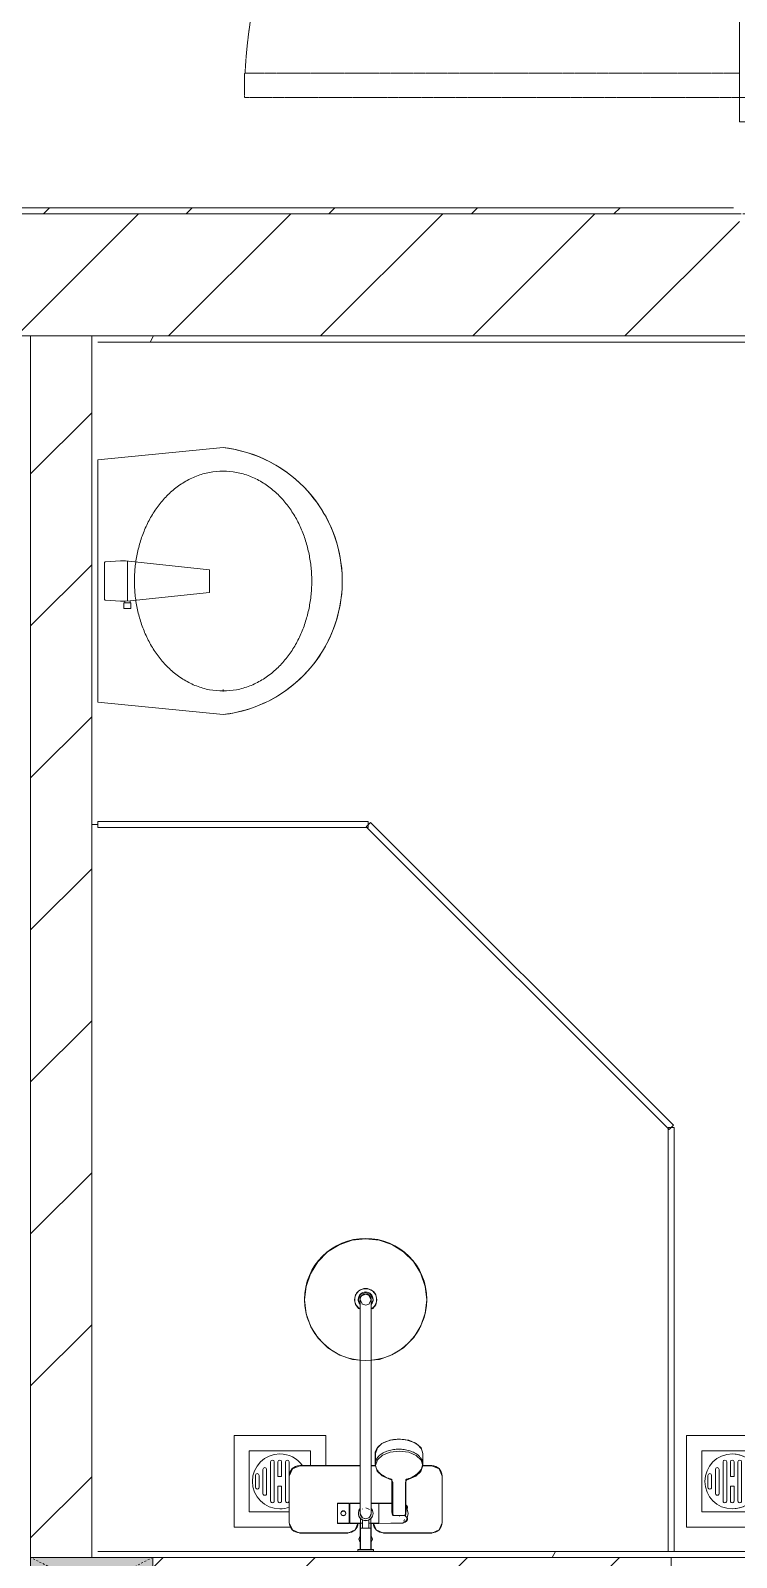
# Model space of a CAD drawing. Header units: millimetres. Extents: x -24439 to 198341, y -52871 to 149926.
# Drawn here: x 103053 to 104208, y 31337 to 33837 of the extents above; entities that cross this region are included whole.
import ezdxf

# ---------------------------------------------------------------- set-up
doc = ezdxf.new("R2010")
doc.units = ezdxf.units.MM
for name, pattern in [('Dash', [6, 3, -3]), ('Grid Line', [22.225, 12.7, -3.175, 3.175, -3.175]), ('NET VAN', [1.06, 0.53, -0.53])]:
    doc.linetypes.add(name, pattern=pattern)
for name, color, linetype, lineweight in [('0-1', 7, 'Continuous', 5), ('A-DETL-GENF-2', 9, 'NET VAN', 9), ('A-DOOR', 31, 'Continuous', 9), ('A-DOOR-FRAM', 31, 'Continuous', 9), ('A-FLOR-1', 9, 'Continuous', 9), ('A-GLAZ-CURT-1', 9, 'Continuous', 9), ('A-WALL', 113, 'Continuous', 9), ('A-WALL-1', 253, 'Continuous', 18), ('A-WALL-3', 113, 'Continuous', 18), ('A-WALL-PATT-1', 10, 'Continuous', 9), ('A-WALL-PATT-2', 9, 'Continuous', 9), ('A-WALL-PATT-3', 111, 'Continuous', 9), ('I-WALL-1', 253, 'Continuous', 18), ('I-WALL-3', 2, 'Continuous', 18), ('M-EQPM-1', 9, 'Continuous', 9), ('P-SANR-FIXT', 6, 'Continuous', 9), ('P-SANR-FIXT-1', 9, 'Continuous', 9), ('P-SANR-FIXT-2', 221, 'Continuous', 9), ('S-COLS-2', 253, 'Continuous', 18), ('S-COLS-3', 9, 'Continuous', 9), ('S-COLS-HDLN-1', 9, 'Dash', 9), ('S-GRID-1', 1, 'Grid Line', 9)]:
    doc.layers.add(name, color=color, linetype=linetype, lineweight=lineweight)
pattern_1 = [(45, (0, 0), (-124.4508, 124.4508), [])]
pattern_2 = [(45, (0, 0), (-116.67262, 116.67262), [])]
pattern_3 = [(0, (0, 0), (894.08, 223.52), [73.762, -596.798, 73.762, -596.798, -3576.32]), (0, (0, 0), (894.08, 223.52), [-1341.12, 73.762, -1267.358, 73.762, -596.798, -1564.64]), (0, (0, 0), (894.08, 223.52), [-3352.8, 73.762, -373.278, 73.762, -1043.838]), (120, (335.28, 111.76), (-640.614, 662.536), [73.762, -596.798, 73.762, -4173.118]), (120, (335.28, 111.76), (-640.614, 662.536), [-744.322, -596.798, 73.762, -1267.358, -2235.2]), (120, (335.28, 111.76), (-640.614, 662.536), [-2682.24, 73.762, -596.798, 73.762, -1490.878]), (120, (335.28, 111.76), (-640.614, 662.536), [-3426.562, -373.278, 73.762, -1043.838]), (240, (447.04, 558.8), (-253.466, -886.056), [73.762, -596.798, 73.762, -4173.118]), (240, (447.04, 558.8), (-253.466, -886.056), [-744.322, -596.798, 73.762, -1267.358, -2235.2]), (240, (447.04, 558.8), (-253.466, -886.056), [-2682.24, 73.762, -596.798, 73.762, -1490.878]), (240, (447.04, 558.8), (-253.466, -886.056), [-3426.562, -373.278, 73.762, -1043.838])]

# ---------------------------------------------------------------- blocks, each defined once
blk = doc.blocks.new('bonruatreo - Chậu rửa-401074-TKCS_MB ĐỊNH VỊ CAO ĐỘ THIẾT KẾ')
at = {"layer": 'P-SANR-FIXT-1'}
for p, q in [((198.4, 0), (-198.4, 0)), ((165, 0), (-165, 0)), ((218.6, -205), (198.4, 0)), ((-198.4, 0), (-218.6, -205)), ((-180.6, -205), (-177.8, -205))]:
    blk.add_line(p, q, dxfattribs=at)
at = {"layer": 'P-SANR-FIXT-1', "flags": 128}
blk.add_lwpolyline([(218.6, -205), (217.4, -213.7), (215.9, -222.4), (214, -231), (211.8, -239.5), (209.3, -247.9), (206.4, -256.2), (203.2, -264.4), (199.6, -272.5), (195.8, -280.4), (191.6, -288.1), (187.1, -295.7), (182.3, -303.1), (177.3, -310.3), (171.9, -317.3), (166.3, -324.1), (160.4, -330.6), (154.2, -336.9), (147.8, -342.9), (141.2, -348.7), (134.3, -354.2), (127.3, -359.4), (120, -364.4), (112.5, -369), (104.9, -373.4), (97.1, -377.4), (89.1, -381.2), (81, -384.6), (72.7, -387.6), (64.4, -390.4), (55.9, -392.8), (47.3, -394.8), (38.7, -396.6), (30, -397.9), (21.3, -399), (12.5, -399.6), (3.7, -400), (-5.1, -399.9), (-13.9, -399.6), (-22.6, -398.8), (-31.4, -397.8), (-40.1, -396.3), (-48.7, -394.5), (-57.2, -392.4), (-65.7, -390), (-74, -387.2), (-82.2, -384.1), (-90.3, -380.6), (-98.3, -376.8), (-106.1, -372.7), (-113.7, -368.3), (-121.1, -363.6), (-128.4, -358.7), (-135.4, -353.4), (-142.2, -347.8), (-148.8, -342), (-155.2, -335.9), (-161.3, -329.6), (-167.2, -323), (-172.8, -316.2), (-178.1, -309.2), (-183.1, -302), (-187.8, -294.6), (-192.2, -287), (-196.4, -279.2), (-200.2, -271.3), (-203.7, -263.2), (-206.8, -255), (-209.7, -246.6), (-212.2, -238.2), (-214.3, -229.7), (-216.1, -221.1), (-217.6, -212.4), (-218.6, -205)], dxfattribs=at)
at = {"layer": 'P-SANR-FIXT-1'}
blk.add_arc((0, -180), 220, 186.525, 353.475, dxfattribs=at)
for points in [[(-180, -205), (-180, -197.6), (-178.6, -182.7), (-172.4, -161.2), (-162.5, -141.1), (-149.4, -123), (-133.8, -107), (-116.1, -93.4), (-96.9, -82.1), (-76.5, -73.2), (-55.2, -66.5), (-33.3, -62.1), (-11.2, -59.9), (11.1, -59.9), (33.3, -62.1), (55.2, -66.5), (76.5, -73.2), (96.9, -82.1), (116.1, -93.4), (133.8, -107.1), (149.5, -123), (162.5, -141.2), (172.4, -161.2), (178.6, -182.7), (180, -197.6), (180, -205)], [(180, -205), (180, -212.4), (178.6, -227.3), (172.4, -248.8), (162.5, -268.8), (149.5, -287), (133.8, -302.9), (116.1, -316.6), (96.9, -327.9), (76.5, -336.8), (55.2, -343.5), (33.3, -347.9), (11.1, -350.1), (-11.2, -350.1), (-33.3, -347.9), (-55.2, -343.5), (-76.5, -336.8), (-96.9, -327.9), (-116.1, -316.6), (-133.8, -303), (-149.4, -287), (-162.5, -268.9), (-172.4, -248.8), (-178.6, -227.3), (-180, -212.4), (-180, -205)]]:
    blk.add_open_spline(points, degree=3, dxfattribs=at)
at = {"layer": 'P-SANR-FIXT-2'}
for p, q in [((-33, -37.3), (-31.4, -12.2)), ((-30.2, -11), (30.2, -11)), ((31.4, -12.2), (33, -37.3)), ((-44.7, -42.8), (-35.6, -42.8)), ((-44.7, -54.2), (-44.7, -42.8)), ((-35.6, -42.8), (-35.6, -44.2)), ((-35.6, -44.2), (-33.1, -44.2)), ((-35.6, -44.2), (-35.6, -52.9)), ((-32.2, -52.9), (-33.1, -44.2)), ((32.7, -48.5), (-32.7, -48.5)), ((33, -45.4), (18.5, -182.5)), ((-35.6, -54.2), (-44.7, -54.2)), ((-35.6, -52.9), (-35.6, -54.2)), ((-32.2, -52.9), (-35.6, -52.9)), ((-18.5, -182.5), (-32.2, -52.9)), ((18.5, -182.5), (-18.5, -182.5))]:
    blk.add_line(p, q, dxfattribs=at)
for centre, radius, start, end in [((-30.1, -12.3), 1.3, 91.2278, 176.4003), ((30.1, -12.3), 1.3, 3.5997, 88.7722), ((5.5, -41.4), 38.7, 173.966, 184.1457), ((-5.5, -41.4), 38.7, 353.966, 6.034)]:
    blk.add_arc(centre, radius, start, end, dxfattribs=at)
blk = doc.blocks.new('93925000_0001 - 93925000_top_dwg_93925000_T-348115-TKCS_MB ĐỊNH VỊ CAO ĐỘ THIẾT KẾ')
at = {"layer": 'P-SANR-FIXT'}
for p, q in [((-125, -47.4), (-125, -123.4)), ((-29.3, -30.4), (-108, -30.4)), ((-46.3, -78.4), (-46.3, -46.7)), ((-27.2, -47.1), (-26.1, -47.1)), ((21.5, -45.9), (60.6, -46.7)), ((29.3, -30.4), (108, -30.4)), ((125, -47.4), (125, -123.4)), ((-9, -412.5), (-9, -62.5)), ((9, -62.5), (9, -412.5)), ((43, -64.7), (43, -117.7)), ((65.8, -117.7), (65.8, -64.7)), ((-27.2, -77.9), (-26.1, -77.9)), ((43, -78.7), (21.5, -79.2)), ((42.7, -117.9), (42.7, -117.9)), ((43.2, -117.6), (43.2, -117.5)), ((65.6, -117.5), (65.6, -117.6)), ((66.1, -117.9), (66.1, -117.9)), ((-108, -140.4), (-9, -140.4)), ((9, -140.4), (16.1, -140.4)), ((15.4, -159.1), (15.8, -143.3)), ((108, -140.4), (92.7, -140.4)), ((93, -143.3), (93.4, -159.1))]:
    blk.add_line(p, q, dxfattribs=at)
at = {"layer": 'P-SANR-FIXT', "flags": 128}
for points in [[(-45.8, -46.1), (-27.2, -46.1), (-27.2, -78.9), (-45.8, -78.9)], [(-26.1, -46), (-26.1, -78.9), (-9, -79)], [(21.5, -47.4), (21.5, -79.1), (9, -79)]]:
    blk.add_lwpolyline(points, dxfattribs=at)
at = {"layer": 'P-SANR-FIXT'}
for centre, radius in [((-36.5, -62.5), 3.95), ((0, -412.5), 100)]:
    blk.add_circle(centre, radius, dxfattribs=at)
for centre, radius, start, end in [((-108, -47.4), 17, 90, 180), ((-45.8, -46.6), 0.5, 90, 180), ((-29.3, -47.4), 17, 4.7626, 90), ((29.3, -47.4), 17, 90, 175.2374), ((59.7, -57.1), 10.5, 38.6491, 85.492), ((108, -47.4), 17, 360, 90), ((0, -62.5), 12, 318.5904, 221.4096), ((0, -62.5), 9, 90, 180.0008), ((0, -62.5), 9, 360, 90), ((45.7, -61.8), 2.59, 155.1929, 175.7071), ((45.9, -61.8), 2.75, 130.8294, 155.1929), ((46.1, -62.1), 3.08, 110.5459, 130.8294), ((54.4, -334.8), 275.9, 88.2683, 91.7343), ((-11.1, -67.1), 76.9, 1.7693, 4.1075), ((65.2, -72.4), 3.46, 323.2522, 79.3541), ((-45.8, -78.4), 0.5, 180, 270), ((-108, -123.4), 17, 180, 270), ((47.7, -153.8), 35.5, 125.4414, 130.0144), ((49.9, -156.8), 39.2, 121.1773, 125.4365), ((50.6, -157.9), 40.5, 119.697, 121.1761), ((51, -158.7), 41.5, 117.0276, 119.7085), ((52.2, -161.1), 44.1, 113.3199, 117.0258), ((51.7, -159.9), 42.8, 109.7779, 113.2977), ((52.5, -162.2), 45.2, 106.1472, 109.7766), ((53.2, -164.5), 47.7, 103.9355, 106.1665), ((39.1, -108.2), 10.4, 284.3956, 285.5116), ((40.8, -114.2), 4.19, 285.5116, 289.9665), ((40.2, -112.5), 6, 289.9665, 292.7061), ((41.4, -115.3), 2.96, 292.7061, 296.5405), ((41.3, -115.1), 3.16, 296.9591, 300.8286), ((41.8, -115.8), 2.26, 300.8286, 305.287), ((42.1, -116.4), 1.64, 305.287, 309.9326), ((42.6, -116.9), 0.906, 309.9326, 315.24), ((66.5, -116.6), 1.39, 229.6335, 235.1234), ((66.3, -116.8), 1.08, 225.1702, 229.6335), ((67.3, -115.4), 2.79, 235.1234, 238.7439), ((67.2, -115.6), 2.6, 238.7439, 243.4573), ((67.8, -114.4), 3.89, 243.9189, 246.8313), ((68.1, -113.8), 4.52, 246.843, 250.4792), ((68.3, -113.2), 5.24, 250.478, 254.0406), ((68.5, -112.7), 5.75, 254.0357, 256.0561), ((55.4, -165.2), 48.4, 73.8659, 76.0481), ((56.2, -162.4), 45.5, 70.241, 73.86), ((57.4, -159.2), 42.1, 66.6693, 70.2637), ((56.5, -161.3), 44.3, 62.9815, 66.6728), ((58, -158.4), 41.1, 60.2783, 62.9855), ((57.7, -158.9), 41.7, 58.8444, 60.2824), ((59.2, -156.4), 38.7, 54.5377, 58.8482), ((60.9, -154), 35.8, 50.0034, 54.5405), ((108, -123.4), 17, 270, 360), ((32.6, -143.6), 16.9, 172.414, 179.1297), ((33.7, -143.7), 17.9, 164.9525, 172.4168), ((35.2, -144.2), 19.5, 157.9614, 164.9563), ((37.1, -144.9), 21.6, 151.4775, 157.9654), ((39.3, -146.1), 24, 145.4892, 151.4815), ((41.5, -147.6), 26.8, 139.9517, 145.4927), ((43.6, -149.4), 29.5, 134.7867, 139.9744), ((46.2, -152), 33.2, 130.0223, 134.7808), ((62.8, -151.7), 32.8, 45.1921, 50.0042), ((65, -149.6), 29.8, 40.0487, 45.1896), ((87.6, -128.4), 1.5, 180, 187.5386), ((87.6, -128.4), 1.5, 258.6057, 270), ((67.2, -147.7), 26.8, 34.5125, 40.0422), ((69.4, -146.2), 24.2, 28.5363, 34.4919), ((73.8, -143.9), 19.2, 21.6374, 28.9183), ((71.2, -145), 22.1, 15.4436, 21.6374), ((76.8, -143.4), 16.2, 7.1859, 15.4436), ((73.9, -143.8), 19.1, 1.2699, 7.1859), ((32.7, -159), 17.3, 181.3198, 222.2619), ((76, -159), 17.4, 317.3098, 358.6393), ((54.2, -123), 60.6, 259.1395, 270.1494), ((54.2, -119.5), 64.1, 270.1494, 280.3637), ((0, -412.5), 18, 120.2491, 59.7509), ((0, -412.5), 12.2, 137.7946, 42.2054), ((0, -412.5), 9, 180, 0)]:
    blk.add_arc(centre, radius, start, end, dxfattribs=at)
for points, degree in [([(-12.9, 0), (-12.9, -1.5), (-12.9, -3)], 2), ([(12.9, 0), (0, 0), (-12.8, 0)], 2), ([(12.8, 0), (12.9, 0), (12.9, 0)], 2), ([(12.9, 0), (12.9, -1.5), (12.9, -3)], 2), ([(-12.9, -3), (0, -3), (12.8, -3)], 2), ([(-12.8, -3), (-12.9, -3), (-12.9, -3)], 2), ([(-8.5, -3.8), (-8.5, -20.9), (-8.5, -38)], 2), ([(8.5, -3.8), (8.5, -20.9), (8.5, -38)], 2), ([(-5, -46), (-15.5, -46), (-26.1, -46)], 2), ([(-8.5, -38), (0, -38), (8.5, -38)], 2), ([(-5, -38), (-5, -44.8), (-5, -51.6)], 2), ([(5, -38), (5, -44.8), (5, -51.6)], 2), ([(5, -46), (13.3, -46), (21.5, -46)], 2), ([(43.2, -61.6), (43.1, -62.2), (43.3, -62.8), (43, -63.5), (43, -64.1), (43, -64.7)], 5), ([(46.1, -59), (45.8, -59), (45.6, -59), (45.4, -59.1), (45.2, -59.1), (45, -59.2)], 5), ([(65.6, -61.6), (65.6, -60.8), (65.5, -60), (64.3, -59), (63.5, -59), (62.7, -59)], 5), ([(42.8, -182.5), (33, -180.6), (24.7, -176.4), (19.9, -170.7)], 3), ([(88.8, -170.8), (83.9, -176.5), (75.6, -180.7), (65.8, -182.5)], 3)]:
    blk.add_open_spline(points, degree=degree, dxfattribs=at)
for points, weights in [([(-9.3, -3), (-8.5, -3), (-8.5, -3.8)], [1, 0.707106775639, 1]), ([(9.3, -3), (8.5, -3), (8.5, -3.8)], [1, 0.707106765177, 1]), ([(21.5, -45.9), (21.5, -45.7), (21.5, -47.4)], [0.874147445041, 0.908470869121, 1]), ([(67.9, -74.4), (66.9, -75.7), (65.8, -76.4)], [1, 0.991614392871, 1]), ([(54.4, -167.3), (15.8, -167.3), (15.8, -143.6)], [1, 0.707106781187, 1]), ([(93, -143.6), (93, -167.3), (54.4, -167.3)], [1, 0.707106781187, 1])]:
    blk.add_rational_spline(points, weights, degree=2, dxfattribs=at)
blk.add_open_spline([(68, -50.6), (68.4, -51.1), (68.6, -51.7), (68.7, -53.5), (68.2, -54.7), (66.1, -57), (64.6, -58.1), (62.7, -59)], degree=3, knots=[0.3623591, 0.3623591, 0.3623591, 0.3623591, 0.4991435, 0.4991435, 0.7494159, 0.7494159, 0.9564651, 0.9564651, 0.9564651, 0.9564651], dxfattribs=at)
blk = doc.blocks.new('93925000_0001 - 93925000_top_dwg-348114-TKCS_MB ĐỊNH VỊ CAO ĐỘ THIẾT KẾ')
blk.add_blockref('93925000_0001 - 93925000_top_dwg_93925000_T-348115-TKCS_MB ĐỊNH VỊ CAO ĐỘ THIẾT KẾ', (0, 0))
blk = doc.blocks.new('93925000_0001 - 93925000_3D_low_dwg-V31-TKCS_MB ĐỊNH VỊ CAO ĐỘ THIẾT KẾ')
at = {"layer": 'P-SANR-FIXT'}
for p, q in [((-13, 0.4), (-12.1, 0.4)), ((-13, 0.4), (-11.6, 0.4)), ((-13, 0.4), (-12.1, 0.4)), ((-13, 0.4), (-11.6, 0.4)), ((-13, -2.4), (-13, 0.4)), ((-13, -2.4), (-13, 0.4)), ((-12.1, 0.4), (-9.1, 0.4)), ((-12.1, 0.4), (-9.1, 0.4)), ((-8, 0.4), (-11.6, 0.4)), ((-8, 0.4), (-11.6, 0.4)), ((-9.1, 0.4), (-5, 0.4)), ((-9.1, 0.4), (-5, 0.4)), ((-2.7, 0.4), (-8, 0.4)), ((-2.7, 0.4), (-8, 0.4)), ((-5, 0.4), (0, 0.4)), ((-5, 0.4), (0, 0.4)), ((2.9, 0.4), (-2.7, 0.4)), ((2.9, 0.4), (-2.7, 0.4)), ((0, 0.4), (5.1, 0.4)), ((0, 0.4), (5.1, 0.4)), ((8.2, 0.4), (2.9, 0.4)), ((8.2, 0.4), (2.9, 0.4)), ((5.1, 0.4), (9, 0.4)), ((5.1, 0.4), (9, 0.4)), ((11.6, 0.4), (8.2, 0.4)), ((11.6, 0.4), (8.2, 0.4)), ((9, 0.4), (12, 0.4)), ((9, 0.4), (12, 0.4)), ((13, 0.4), (11.6, 0.4)), ((13, 0.4), (11.6, 0.4)), ((12, 0.4), (13, 0.4)), ((12, 0.4), (13, 0.4)), ((13, -2.4), (13, 0.4)), ((13, -2.4), (13, 0.4)), ((-12.1, -2.4), (-13, -2.4)), ((-13, -2.4), (-11.6, -2.4)), ((-12.1, -2.4), (-13, -2.4)), ((-13, -2.4), (-11.6, -2.4)), ((-9.1, -2.4), (-12.1, -2.4)), ((-9.1, -2.4), (-12.1, -2.4)), ((-11.6, -2.4), (-8.5, -2.4)), ((-11.6, -2.4), (-8.9, -2.4)), ((-11.1, -20.1), (-8.9, -14.6)), ((-8.9, -25.2), (-11.1, -20.1)), ((-5, -2.4), (-9.1, -2.4)), ((-8.9, -45.6), (-8.9, -2.4)), ((-6.1, -2.4), (-8.5, -2.4)), ((-8.5, -53.6), (-8.5, -2.4)), ((-0.3, -2.4), (-6.1, -2.4)), ((0, -2.4), (-5, -2.4)), ((-0.3, -2.4), (6.1, -2.4)), ((5.1, -2.4), (0, -2.4)), ((5.1, -2.4), (9, -2.4)), ((6.1, -2.4), (8.5, -2.4)), ((11.6, -2.4), (8.5, -2.4)), ((8.5, -2.4), (8.5, -53.6)), ((8.9, -2.4), (8.9, -45.6)), ((11.6, -2.4), (8.9, -2.4)), ((11.1, -20.1), (8.9, -15)), ((8.9, -25.6), (11.1, -20.1)), ((9, -2.4), (12, -2.4)), ((9, -2.4), (12, -2.4)), ((13, -2.4), (11.6, -2.4)), ((13, -2.4), (11.6, -2.4)), ((12, -2.4), (13, -2.4)), ((12, -2.4), (13, -2.4)), ((-125, -47), (-120, -35)), ((-120, -35), (-125, -47)), ((-125, -123), (-125, -47)), ((-125, -47), (-125, -123)), ((-120, -35), (-108, -30)), ((-108, -30), (-120, -35)), ((-108, -30), (-29.2, -30)), ((-29.2, -30), (-108, -30)), ((-46.3, -45.7), (-27.2, -45.6)), ((-46.3, -46.9), (-46.3, -45.7)), ((-46.3, -45.7), (-46.3, -46.9)), ((-46.3, -50.5), (-46.3, -46.9)), ((-29.2, -30), (-17.2, -35)), ((-17.2, -35), (-29.2, -30)), ((-27.2, -46.8), (-27.2, -45.6)), ((-27.2, -45.6), (-27.2, -46.8)), ((-27.2, -46.8), (-27.2, -50.4)), ((-26.1, -46.8), (-26.1, -45.6)), ((-8.5, -45.6), (-26.1, -45.6)), ((-26.1, -46.8), (-26.1, -50.4)), ((-17.2, -35), (-12.8, -45.6)), ((-12.8, -45.6), (-17.2, -35)), ((21.5, -45.6), (8.5, -45.6)), ((17.2, -35), (12.8, -45.6)), ((12.8, -45.6), (17.2, -35)), ((17.2, -35), (29.2, -30)), ((17.2, -35), (29.2, -30)), ((21.5, -45.6), (60.6, -46.1)), ((21.5, -46.8), (21.5, -45.6)), ((21.5, -46.8), (21.5, -50.4)), ((29.2, -30), (108, -30)), ((108, -30), (29.2, -30)), ((60.6, -46.1), (66.7, -50.3)), ((63.6, -52.3), (62.2, -49.2)), ((108, -30), (120, -35)), ((120, -35), (108, -30)), ((120, -35), (125, -47)), ((125, -47), (120, -35)), ((125, -47), (125, -123)), ((125, -123), (125, -47)), ((-46.3, -50.5), (-46.3, -56.1)), ((-46.3, -56.1), (-46.3, -62.1)), ((-46.3, -68.1), (-46.3, -62.1)), ((-46.3, -73.7), (-46.3, -68.1)), ((-46.3, -77.3), (-46.3, -73.7)), ((-40.5, -62.1), (-39.4, -59.4)), ((-40.5, -62.1), (-39.3, -64.9)), ((-36.6, -58.1), (-39.4, -59.4)), ((-36.5, -66.1), (-39.3, -64.9)), ((-36.6, -58.1), (-33.6, -59.3)), ((-33.6, -64.8), (-36.5, -66.1)), ((-33.6, -59.3), (-32.5, -62.1)), ((-33.6, -64.8), (-32.5, -62.1)), ((-27.2, -56), (-27.2, -50.4)), ((-27.2, -62.1), (-27.2, -56)), ((-27.2, -68.2), (-27.2, -62.1)), ((-27.2, -73.8), (-27.2, -68.2)), ((-27.2, -77.4), (-27.2, -73.8)), ((-26.1, -56), (-26.1, -50.4)), ((-26.1, -62.1), (-26.1, -56)), ((-26.1, -68.2), (-26.1, -62.1)), ((-26.1, -73.8), (-26.1, -68.2)), ((-26.1, -77.4), (-26.1, -73.8)), ((-11.1, -57.5), (-12, -62.1)), ((-11.2, -57.7), (-12, -62.1)), ((-12, -62.1), (-11.2, -66.5)), ((-12, -62.1), (-11.2, -66.5)), ((-8.5, -53.6), (-11.2, -57.7)), ((-8.5, -53.6), (-11.2, -57.7)), ((-11.1, -57.5), (-11.2, -57.7)), ((-11.1, -66.7), (-11.2, -66.5)), ((-11.2, -66.5), (-9, -69.8)), ((-11.1, -66.7), (-9, -69.9)), ((-5.4, -54.9), (-9, -62.1)), ((-9, -62.1), (-9, -66.3)), ((-9, -79.5), (-9, -66.3)), ((-4.4, -50.9), (-8.5, -53.6)), ((-4.4, -50.9), (-8.5, -53.6)), ((-5.4, -54.9), (-6.9, -57.9)), ((0, -53.1), (-5.4, -54.9)), ((-5.4, -69.3), (-5.2, -69.4)), ((-4.6, -51), (-4.4, -50.9)), ((0, -50.1), (-4.4, -50.9)), ((4.4, -50.9), (0, -50.1)), ((6.4, -68.5), (0, -71.1)), ((4.4, -50.9), (4.6, -51)), ((4.4, -50.9), (8.5, -53.6)), ((4.4, -50.9), (8.5, -53.6)), ((9, -62.1), (6.4, -55.7)), ((11.1, -57.5), (8.5, -53.6)), ((11.2, -57.7), (8.5, -53.6)), ((11.2, -57.7), (8.5, -53.6)), ((9, -62.1), (9, -66.5)), ((9, -79.6), (9, -66.5)), ((9, -69.8), (11.2, -66.5)), ((9, -69.8), (11.2, -66.5)), ((9, -69.8), (11.1, -66.7)), ((11.1, -57.5), (11.2, -57.7)), ((11.1, -66.7), (12, -62.1)), ((11.1, -66.7), (11.2, -66.5)), ((12, -62.1), (11.2, -57.7)), ((12, -62.1), (11.2, -57.7)), ((11.2, -66.5), (12, -62.1)), ((21.5, -56), (21.5, -50.4)), ((21.5, -62.1), (21.5, -56)), ((21.5, -68.2), (21.5, -62.1)), ((21.5, -73.8), (21.5, -68.2)), ((21.5, -77.4), (21.5, -73.8)), ((43.3, -68.3), (43.8, -62.2)), ((44.3, -58.6), (44.2, -112.9)), ((65.4, -58.6), (44.3, -58.6)), ((54.8, -57.9), (56.5, -58.5)), ((65.4, -58.6), (65.4, -112.9)), ((66.3, -68.3), (65.8, -61.6)), ((66.7, -50.3), (69.5, -62.1)), ((66.7, -73.9), (69.5, -62.1)), ((-46.3, -78.5), (-46.3, -77.3)), ((-46.3, -78.5), (-46.3, -77.3)), ((-46.3, -78.5), (-27.2, -78.6)), ((-27.2, -77.4), (-27.2, -78.6)), ((-27.2, -78.6), (-27.2, -77.4)), ((-26.1, -78.6), (-26.1, -77.4)), ((-26.1, -78.6), (-9, -78.6)), ((-9, -79.5), (-9, -94.5)), ((-9, -94.5), (-9, -122.1)), ((9, -78.6), (21.5, -78.6)), ((9, -79.6), (9, -94.6)), ((9, -94.6), (9, -122.1)), ((21.5, -78.6), (21.5, -77.4)), ((21.5, -78.6), (44.3, -78.3)), ((-120, -135), (-125, -123)), ((-125, -123), (-120, -135)), ((-9, -122.1), (-9, -352.1)), ((9, -352.1), (9, -122.1)), ((27.2, -123.6), (19, -131.1)), ((42.7, -116.4), (27.2, -123.6)), ((44.2, -112.9), (42.7, -116.4)), ((65.4, -112.9), (67, -116.4)), ((67, -116.4), (82.2, -123.4)), ((82.2, -123.4), (90.4, -130.7)), ((125, -123), (120, -135)), ((120, -135), (125, -123)), ((-108, -140), (-120, -135)), ((-120, -135), (-108, -140)), ((-8.8, -140), (-108, -140)), ((-108, -140), (-8.8, -140)), ((16.1, -140), (8.8, -140)), ((8.8, -140), (16.1, -140)), ((16, -140.4), (19, -131.1)), ((16, -140.4), (16, -160.1)), ((19.3, -150.1), (16, -140.4)), ((90.7, -149.6), (82.5, -157.2)), ((90.4, -130.7), (93.7, -140.4)), ((90.7, -149.6), (93.7, -140.4)), ((108, -140), (93.6, -140)), ((93.6, -140), (108, -140)), ((93.7, -140.4), (93.7, -160.1)), ((108, -140), (120, -135)), ((108, -140), (120, -135)), ((16, -160.1), (18.8, -169)), ((19.3, -169.7), (16, -160.1)), ((27.5, -157.3), (19.3, -150.1)), ((25.5, -175.3), (19.3, -169.7)), ((27.5, -157.3), (39.8, -162.4)), ((39.8, -162.4), (54.8, -164.2)), ((70.6, -162.2), (54.8, -164.2)), ((70.6, -162.2), (82.5, -157.2)), ((90.7, -169.3), (82.5, -176.8)), ((93.7, -160.1), (90.7, -169.3)), ((39.8, -182), (27.5, -177)), ((39.6, -182), (54.8, -183.9)), ((39.8, -182), (54.8, -183.9)), ((54.8, -183.9), (70.6, -181.9)), ((54.8, -183.9), (69.3, -182.2)), ((82.5, -176.8), (70.6, -181.9)), ((82.2, -177), (79.6, -178.1)), ((-42.5, -321.4), (-61.8, -333.3)), ((-21.4, -314.2), (-42.5, -321.4)), ((-9, -312.8), (-21.4, -314.2)), ((22.5, -314.4), (9, -312.9)), ((43, -321.6), (22.5, -314.4)), ((61.9, -333.3), (43, -321.6)), ((-77.7, -348.9), (-89.8, -367.9)), ((-61.8, -333.3), (-77.7, -348.9)), ((78.8, -350.3), (61.9, -333.3)), ((-89.8, -367.9), (-97.3, -388.9)), ((-9, -374.4), (-9, -352.1)), ((-9, -394.7), (-9, -374.4)), ((9, -374.3), (9, -352.1)), ((9, -394.5), (9, -374.3)), ((90.5, -369.3), (78.8, -350.3)), ((97.6, -390.1), (90.5, -369.3)), ((-97.3, -388.9), (-100, -411.9)), ((-11.8, -397.7), (-16.7, -404)), ((-10.5, -397), (-11.8, -397.7)), ((-9, -394.7), (-9, -407.6)), ((9, -394.5), (9, -407.4)), ((11.7, -397.6), (10.4, -397)), ((11.7, -397.6), (16.7, -403.7)), ((11.7, -397.6), (16.7, -403.7)), ((100, -411.9), (97.6, -390.1)), ((-100, -411.9), (-97.6, -433.8)), ((-16.7, -404), (-18.5, -411.9)), ((-18.5, -411.9), (-18.5, -411.9)), ((-18.5, -411.9), (-16.5, -420.1)), ((-16.5, -420.1), (-11.3, -426.5)), ((-12, -411.9), (-9, -404.4)), ((-8.3, -420.6), (-12, -411.9)), ((-5.4, -404.7), (-9, -411.9)), ((-9, -407.6), (-9, -411.9)), ((-9, -411.9), (-9, -411.9)), ((0, -423.9), (-8.3, -420.6)), ((-5.4, -404.7), (-6.3, -405.5)), ((-5.4, -419.1), (-6.2, -418.4)), ((-5.4, -404.7), (0, -402.9)), ((0, -420.9), (-5.4, -419.1)), ((0, -420.9), (-5.4, -419.1)), ((5.4, -404.7), (0, -402.9)), ((5.4, -419.1), (0, -420.9)), ((5.4, -419.1), (0, -420.9)), ((8.7, -420.2), (0, -423.9)), ((9, -411.9), (5.4, -404.7)), ((5.4, -404.7), (6.2, -405.4)), ((5.4, -419.1), (9, -411.6)), ((5.4, -419.1), (9, -411.9)), ((6.2, -418.4), (5.4, -419.1)), ((8.7, -420.2), (12, -411.9)), ((12, -411.9), (9, -404.9)), ((9, -411.9), (9, -407.4)), ((9, -411.6), (9, -411.9)), ((16.5, -420.1), (11.7, -426.2)), ((18.5, -411.9), (16.5, -420.1)), ((16.7, -403.7), (18.5, -411.9)), ((16.7, -403.7), (18.5, -411.9)), ((18.5, -411.9), (18.5, -411.9)), ((100, -411.9), (97.5, -433.9)), ((-97.6, -433.8), (-90.5, -454.4)), ((-11.3, -426.5), (-3.9, -430)), ((-3.9, -430), (4.1, -429.9)), ((4.1, -429.9), (11.7, -426.2)), ((89.8, -455.8), (97.5, -433.9)), ((-90.5, -454.4), (-78.4, -473.9)), ((-78.4, -473.9), (-62.2, -490.2)), ((61.9, -490.4), (78, -474.5)), ((78, -474.5), (89.8, -455.8)), ((-62.2, -490.2), (-43.5, -501.9)), ((42.9, -502.2), (61.9, -490.4)), ((-43.5, -501.9), (-22.2, -509.4)), ((-22.2, -509.4), (-0.1, -511.9)), ((-0.1, -511.9), (22.1, -509.4)), ((22.1, -509.4), (42.9, -502.2))]:
    blk.add_line(p, q, dxfattribs=at)
blk = doc.blocks.new('93925000_0001 - FMM 93925000-V45-TKCS_MB ĐỊNH VỊ CAO ĐỘ THIẾT KẾ')
at = {"extrusion": (0, 0, -1), "zscale": -1, "rotation": 180}
for name in ['93925000_0001 - 93925000_top_dwg-348114-TKCS_MB ĐỊNH VỊ CAO ĐỘ THIẾT KẾ', '93925000_0001 - 93925000_3D_low_dwg-V31-TKCS_MB ĐỊNH VỊ CAO ĐỘ THIẾT KẾ']:
    blk.add_blockref(name, (0, 0), dxfattribs=at)
blk = doc.blocks.new('THU NUOC - THU NUOC-V54-TKCS_MB ĐỊNH VỊ CAO ĐỘ THIẾT KẾ')
at = {"layer": 'M-EQPM-1'}
for p, q in [((-66.3, -70.6), (-66.3, 79.4)), ((-66.3, 79.4), (-17.4, 79.4)), ((-17.4, 54.4), (-41.3, 54.4)), ((-41.3, 54.4), (-41.3, -45.6)), ((-23.3, 19.6), (40.9, 19.6)), ((40.9, 13.6), (-23.3, 13.6)), ((-23.3, 7.2), (0.7, 7.2)), ((0.7, 1.2), (-23.3, 1.2)), ((0.7, 7.2), (0.7, 1.2)), ((16.7, 1.2), (16.7, 7.2)), ((16.7, 7.2), (40.9, 7.2)), ((40.9, 1.2), (16.7, 1.2)), ((58.7, -45.6), (58.7, 19.9)), ((83.7, 22.9), (83.7, -70.6)), ((-23.3, -4.8), (40.9, -4.8)), ((40.9, -10.8), (-23.3, -10.8)), ((-11, -17.3), (28.5, -17.3)), ((28.5, -23.3), (-11, -23.3)), ((-41.3, -45.6), (58.7, -45.6)), ((-1.1, -29.6), (18.5, -29.6)), ((18.5, -35.6), (-1.1, -35.6)), ((83.7, -70.6), (-66.3, -70.6))]:
    blk.add_line(p, q, dxfattribs=at)
for centre, radius, start, end in [((8.7, 4.4), 45, 125.8651, 180), ((8.7, 4.4), 45, 125.8651, 180), ((-11, 29.1), 3, 180, 225), ((8.7, 4.4), 45, 180, 0), ((8.7, 4.4), 45, 180, 360), ((-23.3, 16.6), 3, 90, 270), ((-23.3, 4.2), 3, 90, 270), ((40.9, 16.6), 3, 270, 90), ((40.9, 4.2), 3, 270, 90), ((8.7, 4.4), 45, 0, 20.2407), ((8.7, 4.4), 45, 360, 20.2407), ((-23.3, -7.8), 3, 90, 270), ((-11, -20.3), 3, 90, 270), ((28.5, -20.3), 3, 270, 90), ((40.9, -7.8), 3, 270, 90), ((-1.1, -32.6), 3, 90, 270), ((18.5, -32.6), 3, 270, 90)]:
    blk.add_arc(centre, radius, start, end, dxfattribs=at)
blk = doc.blocks.new('THU NUOC - THU NUOC-V59-TKCS_MB ĐỊNH VỊ CAO ĐỘ THIẾT KẾ')
at = {"layer": 'M-EQPM-1'}
for p, q in [((-66.3, -70.6), (-66.3, 79.4)), ((-66.3, 79.4), (83.7, 79.4)), ((83.7, 79.4), (83.7, -70.6)), ((58.7, 54.4), (-41.3, 54.4)), ((-41.3, 54.4), (-41.3, -45.6)), ((58.7, -45.6), (58.7, 54.4)), ((-11, 32.1), (28.5, 32.1)), ((28.5, 26.1), (-11, 26.1)), ((-1.1, 44.5), (18.5, 44.5)), ((18.5, 38.5), (-1.1, 38.5)), ((-23.3, 19.6), (40.9, 19.6)), ((40.9, 13.6), (-23.3, 13.6)), ((-23.3, 7.2), (0.7, 7.2)), ((0.7, 1.2), (-23.3, 1.2)), ((0.7, 7.2), (0.7, 1.2)), ((16.7, 1.2), (16.7, 7.2)), ((16.7, 7.2), (40.9, 7.2)), ((40.9, 1.2), (16.7, 1.2)), ((-23.3, -4.8), (40.9, -4.8)), ((40.9, -10.8), (-23.3, -10.8)), ((-11, -17.3), (28.5, -17.3)), ((28.5, -23.3), (-11, -23.3)), ((-41.3, -45.6), (58.7, -45.6)), ((-1.1, -29.6), (18.5, -29.6)), ((18.5, -35.6), (-1.1, -35.6)), ((83.7, -70.6), (-66.3, -70.6))]:
    blk.add_line(p, q, dxfattribs=at)
for centre, radius, start, end in [((8.7, 4.4), 45, 0, 180), ((8.7, 4.4), 45, 360, 180), ((-11, 29.1), 3, 90, 270), ((-1.1, 41.5), 3, 90, 270), ((18.5, 41.5), 3, 270, 90), ((28.5, 29.1), 3, 270, 90), ((8.7, 4.4), 45, 180, 0), ((8.7, 4.4), 45, 180, 360), ((-23.3, 16.6), 3, 90, 270), ((-23.3, 4.2), 3, 90, 270), ((40.9, 16.6), 3, 270, 90), ((40.9, 4.2), 3, 270, 90), ((-23.3, -7.8), 3, 90, 270), ((-11, -20.3), 3, 90, 270), ((28.5, -20.3), 3, 270, 90), ((40.9, -7.8), 3, 270, 90), ((-1.1, -32.6), 3, 90, 270), ((18.5, -32.6), 3, 270, 90)]:
    blk.add_arc(centre, radius, start, end, dxfattribs=at)
blk = doc.blocks.new('System Panel - Glazed-920925-TKCS_MB ĐỊNH VỊ CAO ĐỘ THIẾT KẾ')
at = {"layer": 'A-GLAZ-CURT-1'}
for p, q in [((221.3, 5), (-221.3, 5)), ((-221.3, 5), (-221.3, -5)), ((221.3, -5), (221.3, 5)), ((-221.3, -5), (221.3, -5))]:
    blk.add_line(p, q, dxfattribs=at)
blk = doc.blocks.new('System Panel - Glazed-580250-TKCS_MB ĐỊNH VỊ CAO ĐỘ THIẾT KẾ')
at = {"layer": 'A-GLAZ-CURT-1'}
for p, q in [((350.6, 5), (-350.6, 5)), ((-350.6, 5), (-350.6, -5)), ((350.6, -5), (350.6, 5)), ((-350.6, -5), (350.6, -5))]:
    blk.add_line(p, q, dxfattribs=at)
blk = doc.blocks.new('System Panel - Glazed-917855-TKCS_MB ĐỊNH VỊ CAO ĐỘ THIẾT KẾ')
at = {"layer": 'A-GLAZ-CURT-1'}
for p, q in [((347.1, 5), (-347.1, 5)), ((-347.1, 5), (-347.1, -5)), ((347.1, -5), (347.1, 5)), ((-347.1, -5), (347.1, -5))]:
    blk.add_line(p, q, dxfattribs=at)
blk = doc.blocks.new('G1_SOF - BO TRU - 100x200-V62-TKCS_MB ĐỊNH VỊ CAO ĐỘ THIẾT KẾ')
at = {"layer": 'S-COLS-3'}
blk.add_hatch(color=256, dxfattribs=at).paths.add_polyline_path([(-50, -100), (50, -100), (50, 100), (-50, 100)])
at = {"layer": 'S-COLS-2'}
for p, q in [((-50, 100), (50, 100)), ((-50, -100), (-50, 100)), ((50, 100), (50, -100)), ((50, -100), (-50, -100))]:
    blk.add_line(p, q, dxfattribs=at)
at = {"layer": 'S-COLS-HDLN-1'}
for p, q in [((50, -100), (-50, 100)), ((-50, -100), (50, 100))]:
    blk.add_line(p, q, dxfattribs=at)
blk = doc.blocks.new('NCV_TKTC_TANG 1_rvt-1-TKCS_MB ĐỊNH VỊ CAO ĐỘ THIẾT KẾ')
at = {"layer": 'A-WALL-PATT-1'}
h = blk.add_hatch(dxfattribs=at)
h.set_pattern_fill('FP_2', color=256, style=0, pattern_type=2)
h.set_pattern_definition(pattern_1)
h.paths.add_polyline_path([(103152.6, 28936.9), (103152.6, 31236.9), (103052.6, 31236.9), (103052.6, 28936.9), (103143.5, 28936.9)])
h.paths.add_polyline_path([(103152.6, 31336.9), (103152.6, 33336.9), (103052.6, 33336.9), (103052.6, 31336.9), (103147.8, 31336.9)])
h = blk.add_hatch(dxfattribs=at)
h.set_pattern_fill('FP_4', color=256, style=0, pattern_type=2)
h.set_pattern_definition(pattern_3)
h.paths.add_polyline_path([(104611.2, 33326.9), (104942.6, 33326.9), (104942.6, 33336.9), (103152.6, 33336.9), (103152.6, 33326.9), (104005.9, 33326.9)])
h = blk.add_hatch(dxfattribs=at)
h.set_pattern_fill('FP_4', color=256, style=0, pattern_type=2)
h.set_pattern_definition(pattern_3)
h.paths.add_polyline_path([(103252.6, 31336.9), (104942.6, 31336.9), (104942.6, 31346.9), (103152.6, 31346.9), (103152.6, 31336.9)])
h = blk.add_hatch(dxfattribs=at)
h.set_pattern_fill('FP_2', color=256, style=0, pattern_type=2)
h.set_pattern_definition(pattern_1)
h.paths.add_polyline_path([(104005.9, 31236.9), (104100.5, 31236.9), (104100.5, 31336.9), (103252.6, 31336.9), (103252.6, 31236.9), (103703.3, 31236.9)])
at = {"layer": 'A-WALL-PATT-2'}
h = blk.add_hatch(dxfattribs=at)
h.set_pattern_fill('FP_3', color=256, style=0, pattern_type=2)
h.set_pattern_definition(pattern_2)
h.paths.add_polyline_path([(100187.6, 33326.9), (100277.6, 33326.9), (100277.6, 33336.9), (100177.6, 33336.9), (100177.6, 33326.9)])
h.paths.add_polyline_path([(101376.3, 33326.9), (103052.6, 33326.9), (103052.6, 33336.9), (101367.6, 33336.9), (101367.6, 33326.9)])
at = {"layer": 'A-FLOR-1'}
blk.add_line((103152.6, 32536.9), (103162.6, 32536.9), dxfattribs=at)
at = {"layer": 'A-WALL-1'}
for p, q in [((103052.6, 33336.9), (103052.6, 31336.9)), ((103152.6, 33336.9), (103052.6, 33336.9)), ((103152.6, 31336.9), (103152.6, 33336.9)), ((104100.5, 31336.9), (103252.6, 31336.9)), ((104100.5, 31236.9), (104100.5, 31336.9))]:
    blk.add_line(p, q, dxfattribs=at)
at = {"layer": 'I-WALL-1'}
for p, q in [((103052.6, 33336.9), (101367.6, 33336.9)), ((103052.6, 33326.9), (103052.6, 33336.9)), ((104942.6, 33336.9), (103152.6, 33336.9)), ((103152.6, 33336.9), (103152.6, 33326.9)), ((103162.6, 33326.9), (104942.6, 33326.9)), ((103152.6, 31346.9), (103152.6, 31336.9)), ((104942.6, 31346.9), (103162.6, 31346.9)), ((103252.6, 31336.9), (104942.6, 31336.9))]:
    blk.add_line(p, q, dxfattribs=at)
at = {"layer": 'A-GLAZ-CURT-1'}
blk.add_blockref('System Panel - Glazed-920925-TKCS_MB ĐỊNH VỊ CAO ĐỘ THIẾT KẾ', (103383.9, 32536.9), dxfattribs=at)
for name, p, rotation in [('System Panel - Glazed-580250-TKCS_MB ĐỊNH VỊ CAO ĐỘ THIẾT KẾ', (103853, 32289), 315), ('System Panel - Glazed-917855-TKCS_MB ĐỊNH VỊ CAO ĐỘ THIẾT KẾ', (104100.9, 31694), 270.0000000000007)]:
    blk.add_blockref(name, p, dxfattribs=dict(at, rotation=rotation))
at = {"layer": 'M-EQPM-1'}
for name, p, rotation in [('THU NUOC - THU NUOC-V54-TKCS_MB ĐỊNH VỊ CAO ĐỘ THIẾT KẾ', (103456.1, 31470.2), 270.0000000000005), ('THU NUOC - THU NUOC-V59-TKCS_MB ĐỊNH VỊ CAO ĐỘ THIẾT KẾ', (104196.5, 31470.2), 270.0000000000001)]:
    blk.add_blockref(name, p, dxfattribs=dict(at, rotation=rotation))
at = {"layer": 'P-SANR-FIXT-1', "rotation": 89.99999999999955}
blk.add_blockref('bonruatreo - Chậu rửa-401074-TKCS_MB ĐỊNH VỊ CAO ĐỘ THIẾT KẾ', (103162.6, 32935.6), dxfattribs=at)
at = {"layer": 'P-SANR-FIXT-1'}
blk.add_blockref('93925000_0001 - FMM 93925000-V45-TKCS_MB ĐỊNH VỊ CAO ĐỘ THIẾT KẾ', (103600.9, 31346.9), dxfattribs=at)
at = {"layer": 'S-COLS-3', "rotation": 90.00000000000037}
blk.add_blockref('G1_SOF - BO TRU - 100x200-V62-TKCS_MB ĐỊNH VỊ CAO ĐỘ THIẾT KẾ', (103152.6, 31286.9), dxfattribs=at)
blk = doc.blocks.new('FD_07 - FD_07-1700x2200-CỬA ĐI 2 CÁNH-V171-TKCS_MB ĐỊNH VỊ CAO ĐỘ THIẾT KẾ')
at = {"layer": 'A-DETL-GENF-2'}
for p, q in [((-810, 910), (-810, 100)), ((-770, 910), (-810, 910)), ((-770, 100), (-770, 910)), ((770, 100), (770, 910)), ((770, 910), (810, 910)), ((810, 910), (810, 100)), ((-810, 100), (-770, 100)), ((810, 100), (770, 100)), ((-810, -306.8), (-810, -100)), ((-810, -100), (-770, -100)), ((-770, -100), (-770, -278.9)), ((810, -100), (770, -100)), ((770, -100), (770, -910)), ((810, -910), (810, -100)), ((-770, -278.9), (-770, -910)), ((-810, -910), (-810, -306.8)), ((-770, -910), (-810, -910)), ((770, -910), (810, -910))]:
    blk.add_line(p, q, dxfattribs=at)
for centre, start, end in [((-810, 100), 0, 87.1694), ((810, 100), 92.8306, 180), ((-810, -100), 339.8053, 360), ((810, -100), 180, 267.1694), ((-810, -100), 272.8306, 339.8053)]:
    blk.add_arc(centre, 810, start, end, dxfattribs=at)
at = {"layer": 'A-DOOR'}
for p, q in [((-810, 100), (810, 100)), ((-392.9, -100), (-800, -100)), ((-55, -100), (-392.9, -100)), ((800, -100), (-55, -100))]:
    blk.add_line(p, q, dxfattribs=at)
at = {"layer": 'A-DOOR-FRAM'}
for p, q in [((-810, 100), (-850, 100)), ((-850, 100), (-850, -100)), ((-810, 60), (-810, 100)), ((850, 100), (810, 100)), ((810, 100), (810, 60)), ((850, -100), (850, 100)), ((-800, 60), (-810, 60)), ((-800, -100), (-800, 60)), ((810, 60), (800, 60)), ((800, 60), (800, -100)), ((-850, -100), (-800, -100)), ((800, -100), (850, -100))]:
    blk.add_line(p, q, dxfattribs=at)

msp = doc.modelspace()

# ---------------------------------------------------------------- hatches: boundary and pattern name
at = {"layer": 'A-WALL-PATT-3'}
h = msp.add_hatch(dxfattribs=at)
h.set_pattern_fill('FP_8', color=256, style=0, pattern_type=2)
h.set_pattern_definition(pattern_2)
h.paths.add_polyline_path([(101367.6, 33536.9), (104202.6, 33536.9), (104202.6, 33546.9), (101367.6, 33546.9)])
h.paths.add_polyline_path([(86652.3, 33536.9), (90337.6, 33536.9), (90337.6, 33546.9), (85247.6, 33546.9), (85247.6, 33536.9), (86454.7, 33536.9)])
h.paths.add_polyline_path([(100277.6, 33536.9), (100277.6, 33546.9), (93167.6, 33546.9), (93167.6, 33536.9), (100127.6, 33536.9)])
h.paths.add_polyline_path([(83327.6, 33536.9), (84257.6, 33536.9), (84255.4, 33546.9), (83317.6, 33546.9), (83317.6, 33536.9)])
h.paths.add_polyline_path([(91577.6, 33536.9), (92077.6, 33536.9), (92075.4, 33546.9), (91427.6, 33546.9), (91427.6, 33536.9)])
h = msp.add_hatch(dxfattribs=at)
h.set_pattern_fill('FP_1', color=256, style=0, pattern_type=2)
h.set_pattern_definition(pattern_1)
h.paths.add_polyline_path([(107977.6, 33336.9), (107977.6, 33536.9), (105630.3, 33536.9), (105631.4, 33336.9), (107032, 33336.9)])
h.paths.add_polyline_path([(104971.3, 33336.9), (105109, 33336.9), (105072.8, 33352.6), (104971.3, 33408.1), (104875.4, 33472.6), (104796.5, 33536.9), (104412.6, 33536.9), (104412.6, 33336.9), (104611.2, 33336.9)])
h.paths.add_polyline_path([(102795.5, 33336.9), (104212.6, 33336.9), (104212.6, 33536.9), (101367.6, 33536.9), (101367.6, 33336.9), (102190.3, 33336.9)])
h.paths.add_polyline_path([(100127.6, 33336.9), (100277.6, 33336.9), (100277.6, 33536.9), (100127.6, 33536.9), (100127.6, 33376.9)])

# ---------------------------------------------------------------- linework, layer by layer
at = {"layer": 'A-WALL'}
for p, q in [((104202.6, 33536.9), (101367.6, 33536.9)), ((101367.6, 33536.9), (104202.6, 33536.9))]:
    msp.add_line(p, q, dxfattribs=at)
at = {"layer": 'A-WALL-3'}
msp.add_line((101367.6, 33336.9), (104212.6, 33336.9), dxfattribs=at)
at = {"layer": 'I-WALL-3'}
msp.add_line((104202.6, 33546.9), (101367.6, 33546.9), dxfattribs=at)
at = {"layer": 'S-GRID-1'}
msp.add_line((131551.8, 33536.9), (29351.8, 33536.9), dxfattribs=at)

# ---------------------------------------------------------------- block references
at = {"layer": '0-1'}
msp.add_blockref('NCV_TKTC_TANG 1_rvt-1-TKCS_MB ĐỊNH VỊ CAO ĐỘ THIẾT KẾ', (0, 0), dxfattribs=at)
at = {"layer": 'A-DOOR', "rotation": 90}
msp.add_blockref('FD_07 - FD_07-1700x2200-CỬA ĐI 2 CÁNH-V171-TKCS_MB ĐỊNH VỊ CAO ĐỘ THIẾT KẾ', (104312.6, 34537.4), dxfattribs=at)

doc.saveas('drawing.dxf')
